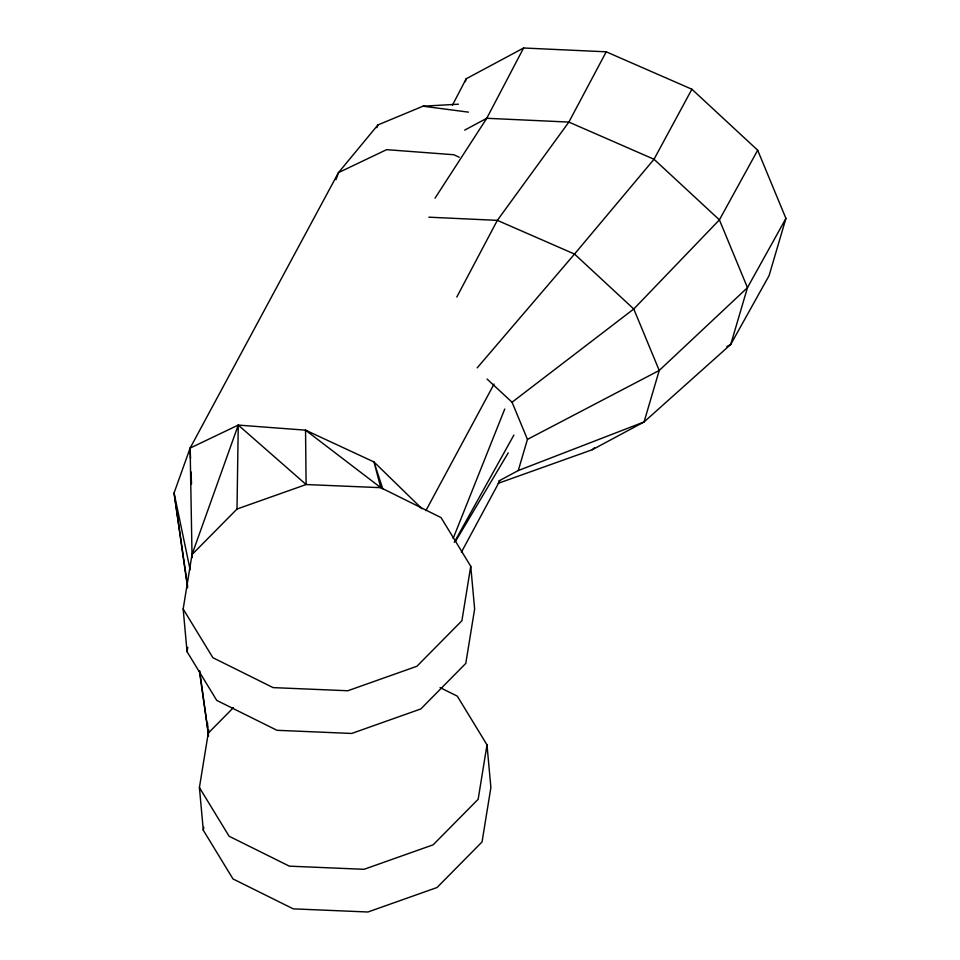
<?xml version="1.0" encoding="UTF-8"?>
<svg xmlns="http://www.w3.org/2000/svg" width="960" height="960" viewBox="0 0 960 960"><rect width="100%" height="100%" fill="white"/><g stroke="black" fill="none" stroke-linecap="round" stroke-linejoin="round"><path stroke-width="1.44" d="M237.012 509.028L306.108 484.536L305.544 430.164L380.796 487.68L441.06 517.608L470.748 566.304L474.636 609L465.792 663.408L420.804 708.96L351.696 733.452L277.008 730.308L216.744 700.392L187.056 651.696L183.168 609L192.012 554.58L237.012 509.028L238.26 425.088L305.544 430.164L373.968 461.94L422.004 508.776M187.056 651.696L187.776 647.28M440.064 687.588L457.308 696.156L486.996 744.84L490.884 787.536L482.04 841.956L437.052 887.508L367.944 912L293.256 908.856L232.992 878.94L203.304 830.244L199.416 787.548L208.26 733.128L208.032 730.14M203.304 830.244L203.784 827.304M470.748 566.304L461.904 620.712L416.916 666.264L347.808 690.756L273.12 687.612L212.868 657.696L183.168 609M486.996 744.84L478.164 799.26L433.164 844.812L364.056 869.304L289.368 866.16L229.116 836.244L199.416 787.548M465.336 81.648L466.176 78.792L523.608 48L606.228 51.816L691.896 89.232L757.68 150.216L785.928 218.424L769.092 275.592L730.728 344.46L644.064 421.956L592.332 449.7L498.216 483.312M498.72 481.032L518.268 470.544L527.448 439.392L512.052 402.228L487.08 379.068M192.276 557.532L192.012 554.58L238.26 425.088L306.108 484.536L380.796 487.68L373.968 461.94L382.776 488.94M458.424 104.196L423.012 106.2L377.928 124.932L338.448 172.656L190.128 448.08L174.072 492.96L187.572 587.844M335.94 179.664L338.448 172.656L386.58 149.664L453.864 154.74L459.228 157.236M376.872 127.68L377.928 124.932M453.156 538.428L504.744 409.02M452.412 105.24L466.176 78.792M523.608 48L486.768 118.284L435.024 198.18M456.792 297.048L497.34 220.356L568.872 122.076L606.228 51.816M425.916 510.588L494.04 384.072M461.376 552.24L499.692 481.08M691.896 89.232L654.024 159.264L574.524 254.064L477.192 367.86M757.68 150.216L719.4 219.864L633.78 309L512.052 402.228M454.284 542.304L513.876 435.072M785.928 218.424L747.468 287.652L730.728 344.46L726.84 346.548M455.532 541.344L508.236 452.844M233.376 707.7L208.26 733.128L208.524 736.08M592.332 449.7L594.528 447.684M464.724 130.104L486.768 118.284L568.872 122.076L654.024 159.264L719.4 219.864L747.468 287.652L659.232 370.452L527.448 439.392M192.012 554.58L190.128 448.08L238.26 425.088M518.268 470.544L644.064 421.956L659.232 370.452L633.78 309L574.524 254.064L497.34 220.356L428.856 217.188M423.012 106.2L468.432 112.14M190.14 569.748L174.072 492.96L187.656 586.296M199.392 670.86L208.26 733.128L199.644 670.812M208.548 729.612L208.776 732.588M207.48 722.664L207.816 727.152M190.128 448.08L190.536 458.52M191.052 471.948L191.52 483.888"/></g></svg>
